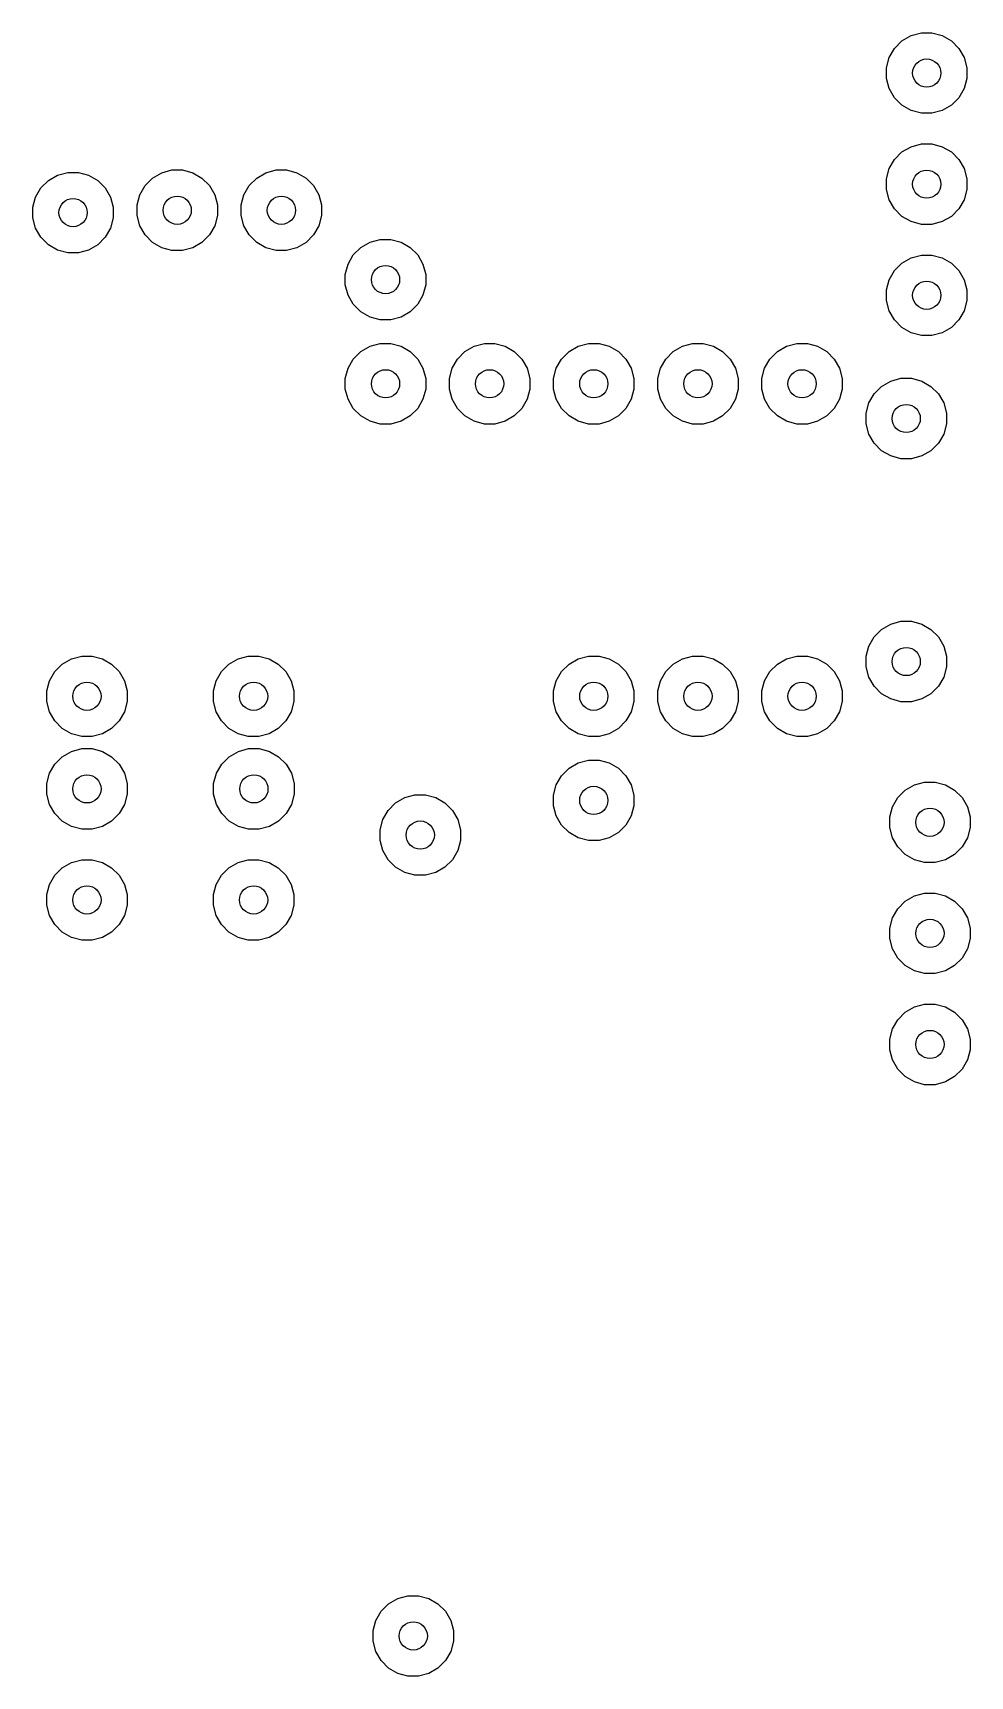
# Model space of a CAD drawing. Header units: inches. Extents: x 5.18 to 7.4, y -4.53 to -3.19.
# Drawn here: x 6.8621 to 7.1279, y -4.1902 to -3.7243 of the extents above; entities that cross this region are included whole.
import ezdxf

# ---------------------------------------------------------------- set-up
doc = ezdxf.new("R2010")
doc.units = ezdxf.units.IN
doc.header["$MEASUREMENT"] = 0
doc.layers.add('B.Cu', color=153, linetype='CONTINUOUS', true_color=0x4d7fc4)

msp = doc.modelspace()

# ---------------------------------------------------------------- linework, layer by layer
at = {"layer": 'B.Cu', "linetype": 'CONTINUOUS'}
for p, q in [((7.10644, -3.72871), (7.10856, -3.72658)), ((7.10856, -3.72658), (7.11116, -3.72508)), ((7.11116, -3.72508), (7.11406, -3.7243)), ((7.11406, -3.7243), (7.11707, -3.7243)), ((7.11707, -3.7243), (7.11997, -3.72508)), ((7.11997, -3.72508), (7.12257, -3.72658)), ((7.12257, -3.72658), (7.12469, -3.72871)), ((7.10416, -3.73421), (7.10494, -3.73131)), ((7.10494, -3.73131), (7.10644, -3.72871)), ((7.12469, -3.72871), (7.12619, -3.73131)), ((7.12619, -3.73131), (7.12697, -3.73421)), ((7.10416, -3.73721), (7.10416, -3.73421)), ((7.12697, -3.73421), (7.12697, -3.73721)), ((7.10494, -3.74011), (7.10416, -3.73721)), ((7.10644, -3.74271), (7.10494, -3.74011)), ((7.12619, -3.74011), (7.12469, -3.74271)), ((7.12697, -3.73721), (7.12619, -3.74011)), ((7.10856, -3.74483), (7.10644, -3.74271)), ((7.11116, -3.74633), (7.10856, -3.74483)), ((7.12257, -3.74483), (7.11997, -3.74633)), ((7.12469, -3.74271), (7.12257, -3.74483)), ((7.11406, -3.74711), (7.11116, -3.74633)), ((7.11707, -3.74711), (7.11406, -3.74711)), ((7.11997, -3.74633), (7.11707, -3.74711)), ((7.10644, -3.7602), (7.10856, -3.75808)), ((7.10856, -3.75808), (7.11116, -3.75658)), ((7.11116, -3.75658), (7.11406, -3.7558)), ((7.11406, -3.7558), (7.11707, -3.7558)), ((7.11707, -3.7558), (7.11997, -3.75658)), ((7.11997, -3.75658), (7.12257, -3.75808)), ((7.12257, -3.75808), (7.12469, -3.7602)), ((6.86914, -3.76463), (6.87204, -3.76385)), ((6.87204, -3.76385), (6.87504, -3.76385)), ((6.87504, -3.76385), (6.87794, -3.76463)), ((6.89607, -3.76546), (6.89867, -3.76396)), ((6.89867, -3.76396), (6.90157, -3.76318)), ((6.90157, -3.76318), (6.90457, -3.76318)), ((6.90457, -3.76318), (6.90747, -3.76396)), ((6.90747, -3.76396), (6.91007, -3.76546)), ((6.9256, -3.76546), (6.9282, -3.76396)), ((6.9282, -3.76396), (6.9311, -3.76318)), ((6.9311, -3.76318), (6.9341, -3.76318)), ((6.9341, -3.76318), (6.937, -3.76396)), ((6.937, -3.76396), (6.9396, -3.76546)), ((7.10416, -3.7657), (7.10494, -3.7628)), ((7.10494, -3.7628), (7.10644, -3.7602)), ((7.12469, -3.7602), (7.12619, -3.7628)), ((7.12619, -3.7628), (7.12697, -3.7657)), ((6.86292, -3.77086), (6.86442, -3.76826)), ((6.86442, -3.76826), (6.86654, -3.76613)), ((6.86654, -3.76613), (6.86914, -3.76463)), ((6.87794, -3.76463), (6.88054, -3.76613)), ((6.88054, -3.76613), (6.88267, -3.76826)), ((6.88267, -3.76826), (6.88417, -3.77086)), ((6.89245, -3.77019), (6.89395, -3.76759)), ((6.89395, -3.76759), (6.89607, -3.76546)), ((6.91007, -3.76546), (6.91219, -3.76759)), ((6.91219, -3.76759), (6.9137, -3.77019)), ((6.92197, -3.77019), (6.92348, -3.76759)), ((6.92348, -3.76759), (6.9256, -3.76546)), ((6.9396, -3.76546), (6.94172, -3.76759)), ((6.94172, -3.76759), (6.94322, -3.77019)), ((7.10416, -3.7687), (7.10416, -3.7657)), ((7.10494, -3.7716), (7.10416, -3.7687)), ((7.12697, -3.7687), (7.12619, -3.7716)), ((7.12697, -3.7657), (7.12697, -3.7687)), ((6.86214, -3.77375), (6.86292, -3.77086)), ((6.86214, -3.77676), (6.86214, -3.77375)), ((6.88417, -3.77086), (6.88495, -3.77375)), ((6.88495, -3.77375), (6.88495, -3.77676)), ((6.89167, -3.77309), (6.89245, -3.77019)), ((6.89167, -3.77609), (6.89167, -3.77309)), ((6.9137, -3.77019), (6.91447, -3.77309)), ((6.91447, -3.77309), (6.91447, -3.77609)), ((6.9212, -3.77309), (6.92197, -3.77019)), ((6.9212, -3.77609), (6.9212, -3.77309)), ((6.94322, -3.77019), (6.944, -3.77309)), ((6.944, -3.77309), (6.944, -3.77609)), ((7.10644, -3.7742), (7.10494, -3.7716)), ((7.12619, -3.7716), (7.12469, -3.7742)), ((6.86292, -3.77966), (6.86214, -3.77676)), ((6.88495, -3.77676), (6.88417, -3.77966)), ((6.89245, -3.77899), (6.89167, -3.77609)), ((6.91447, -3.77609), (6.9137, -3.77899)), ((6.92197, -3.77899), (6.9212, -3.77609)), ((6.944, -3.77609), (6.94322, -3.77899)), ((7.10856, -3.77633), (7.10644, -3.7742)), ((7.11116, -3.77783), (7.10856, -3.77633)), ((7.11406, -3.7786), (7.11116, -3.77783)), ((7.11997, -3.77783), (7.11707, -3.7786)), ((7.12257, -3.77633), (7.11997, -3.77783)), ((7.12469, -3.7742), (7.12257, -3.77633)), ((6.86442, -3.78226), (6.86292, -3.77966)), ((6.86654, -3.78438), (6.86442, -3.78226)), ((6.88267, -3.78226), (6.88054, -3.78438)), ((6.88417, -3.77966), (6.88267, -3.78226)), ((6.89395, -3.78159), (6.89245, -3.77899)), ((6.89607, -3.78371), (6.89395, -3.78159)), ((6.91219, -3.78159), (6.91007, -3.78371)), ((6.9137, -3.77899), (6.91219, -3.78159)), ((6.92348, -3.78159), (6.92197, -3.77899)), ((6.9256, -3.78371), (6.92348, -3.78159)), ((6.94172, -3.78159), (6.9396, -3.78371)), ((6.94322, -3.77899), (6.94172, -3.78159)), ((6.95773, -3.78365), (6.96063, -3.78287)), ((6.96063, -3.78287), (6.96363, -3.78287)), ((6.96363, -3.78287), (6.96653, -3.78365)), ((7.11707, -3.7786), (7.11406, -3.7786)), ((6.86914, -3.78588), (6.86654, -3.78438)), ((6.87204, -3.78666), (6.86914, -3.78588)), ((6.87504, -3.78666), (6.87204, -3.78666)), ((6.87794, -3.78588), (6.87504, -3.78666)), ((6.88054, -3.78438), (6.87794, -3.78588)), ((6.89867, -3.78521), (6.89607, -3.78371)), ((6.90157, -3.78599), (6.89867, -3.78521)), ((6.90457, -3.78599), (6.90157, -3.78599)), ((6.90747, -3.78521), (6.90457, -3.78599)), ((6.91007, -3.78371), (6.90747, -3.78521)), ((6.9282, -3.78521), (6.9256, -3.78371)), ((6.9311, -3.78599), (6.9282, -3.78521)), ((6.9341, -3.78599), (6.9311, -3.78599)), ((6.937, -3.78521), (6.9341, -3.78599)), ((6.9396, -3.78371), (6.937, -3.78521)), ((6.9515, -3.78987), (6.953, -3.78727)), ((6.953, -3.78727), (6.95513, -3.78515)), ((6.95513, -3.78515), (6.95773, -3.78365)), ((6.96653, -3.78365), (6.96913, -3.78515)), ((6.96913, -3.78515), (6.97125, -3.78727)), ((6.97125, -3.78727), (6.97275, -3.78987)), ((7.11116, -3.78807), (7.11406, -3.7873)), ((7.11406, -3.7873), (7.11707, -3.7873)), ((7.11707, -3.7873), (7.11997, -3.78807)), ((6.95072, -3.79277), (6.9515, -3.78987)), ((6.97275, -3.78987), (6.97353, -3.79277)), ((7.10494, -3.7943), (7.10644, -3.7917)), ((7.10644, -3.7917), (7.10856, -3.78957)), ((7.10856, -3.78957), (7.11116, -3.78807)), ((7.11997, -3.78807), (7.12257, -3.78957)), ((7.12257, -3.78957), (7.12469, -3.7917)), ((7.12469, -3.7917), (7.12619, -3.7943)), ((6.95072, -3.79577), (6.95072, -3.79277)), ((6.9515, -3.79867), (6.95072, -3.79577)), ((6.97353, -3.79577), (6.97275, -3.79867)), ((6.97353, -3.79277), (6.97353, -3.79577)), ((7.10416, -3.7972), (7.10494, -3.7943)), ((7.12619, -3.7943), (7.12697, -3.7972)), ((6.953, -3.80127), (6.9515, -3.79867)), ((6.95513, -3.8034), (6.953, -3.80127)), ((6.97125, -3.80127), (6.96913, -3.8034)), ((6.97275, -3.79867), (6.97125, -3.80127)), ((7.10416, -3.8002), (7.10416, -3.7972)), ((7.10494, -3.8031), (7.10416, -3.8002)), ((7.12697, -3.8002), (7.12619, -3.8031)), ((7.12697, -3.7972), (7.12697, -3.8002)), ((6.95773, -3.8049), (6.95513, -3.8034)), ((6.96063, -3.80567), (6.95773, -3.8049)), ((6.96363, -3.80567), (6.96063, -3.80567)), ((6.96653, -3.8049), (6.96363, -3.80567)), ((6.96913, -3.8034), (6.96653, -3.8049)), ((7.10644, -3.8057), (7.10494, -3.8031)), ((7.10856, -3.80782), (7.10644, -3.8057)), ((7.12469, -3.8057), (7.12257, -3.80782)), ((7.12619, -3.8031), (7.12469, -3.8057)), ((7.11116, -3.80932), (7.10856, -3.80782)), ((7.11406, -3.8101), (7.11116, -3.80932)), ((7.11707, -3.8101), (7.11406, -3.8101)), ((7.11997, -3.80932), (7.11707, -3.8101)), ((7.12257, -3.80782), (7.11997, -3.80932)), ((6.953, -3.8168), (6.95513, -3.81468)), ((6.95513, -3.81468), (6.95773, -3.81317)), ((6.95773, -3.81317), (6.96063, -3.8124)), ((6.96063, -3.8124), (6.96363, -3.8124)), ((6.96363, -3.8124), (6.96653, -3.81317)), ((6.96653, -3.81317), (6.96913, -3.81468)), ((6.96913, -3.81468), (6.97125, -3.8168)), ((6.98253, -3.8168), (6.98465, -3.81468)), ((6.98465, -3.81468), (6.98725, -3.81317)), ((6.98725, -3.81317), (6.99015, -3.8124)), ((6.99015, -3.8124), (6.99315, -3.8124)), ((6.99315, -3.8124), (6.99605, -3.81317)), ((6.99605, -3.81317), (6.99865, -3.81468)), ((6.99865, -3.81468), (7.00078, -3.8168)), ((7.01206, -3.8168), (7.01418, -3.81468)), ((7.01418, -3.81468), (7.01678, -3.81317)), ((7.01678, -3.81317), (7.01968, -3.8124)), ((7.01968, -3.8124), (7.02268, -3.8124)), ((7.02268, -3.8124), (7.02558, -3.81317)), ((7.02558, -3.81317), (7.02818, -3.81468)), ((7.02818, -3.81468), (7.0303, -3.8168)), ((7.04159, -3.8168), (7.04371, -3.81468)), ((7.04371, -3.81468), (7.04631, -3.81317)), ((7.04631, -3.81317), (7.04921, -3.8124)), ((7.04921, -3.8124), (7.05221, -3.8124)), ((7.05221, -3.8124), (7.05511, -3.81317)), ((7.05511, -3.81317), (7.05771, -3.81468)), ((7.05771, -3.81468), (7.05983, -3.8168)), ((7.07111, -3.8168), (7.07324, -3.81468)), ((7.07324, -3.81468), (7.07584, -3.81317)), ((7.07584, -3.81317), (7.07874, -3.8124)), ((7.07874, -3.8124), (7.08174, -3.8124)), ((7.08174, -3.8124), (7.08464, -3.81317)), ((7.08464, -3.81317), (7.08724, -3.81468)), ((7.08724, -3.81468), (7.08936, -3.8168)), ((6.95072, -3.8223), (6.9515, -3.8194)), ((6.9515, -3.8194), (6.953, -3.8168)), ((6.97125, -3.8168), (6.97275, -3.8194)), ((6.97275, -3.8194), (6.97353, -3.8223)), ((6.98025, -3.8223), (6.98103, -3.8194)), ((6.98103, -3.8194), (6.98253, -3.8168)), ((7.00078, -3.8168), (7.00228, -3.8194)), ((7.00228, -3.8194), (7.00306, -3.8223)), ((7.00978, -3.8223), (7.01056, -3.8194)), ((7.01056, -3.8194), (7.01206, -3.8168)), ((7.0303, -3.8168), (7.03181, -3.8194)), ((7.03181, -3.8194), (7.03258, -3.8223)), ((7.03931, -3.8223), (7.04008, -3.8194)), ((7.04008, -3.8194), (7.04159, -3.8168)), ((7.05983, -3.8168), (7.06133, -3.8194)), ((7.06133, -3.8194), (7.06211, -3.8223)), ((7.06883, -3.8223), (7.06961, -3.8194)), ((7.06961, -3.8194), (7.07111, -3.8168)), ((7.08936, -3.8168), (7.09086, -3.8194)), ((7.09086, -3.8194), (7.09164, -3.8223)), ((6.95072, -3.8253), (6.95072, -3.8223)), ((6.97353, -3.8223), (6.97353, -3.8253)), ((6.98025, -3.8253), (6.98025, -3.8223)), ((7.00306, -3.8223), (7.00306, -3.8253)), ((7.00978, -3.8253), (7.00978, -3.8223)), ((7.03258, -3.8223), (7.03258, -3.8253)), ((7.03931, -3.8253), (7.03931, -3.8223)), ((7.06211, -3.8223), (7.06211, -3.8253)), ((7.06883, -3.8253), (7.06883, -3.8223)), ((7.09164, -3.8223), (7.09164, -3.8253)), ((7.10064, -3.82664), (7.10276, -3.82452)), ((7.10276, -3.82452), (7.10536, -3.82302)), ((7.10536, -3.82302), (7.10826, -3.82224)), ((7.10826, -3.82224), (7.11127, -3.82224)), ((7.11127, -3.82224), (7.11416, -3.82302)), ((7.11416, -3.82302), (7.11676, -3.82452)), ((7.11676, -3.82452), (7.11889, -3.82664)), ((6.9515, -3.8282), (6.95072, -3.8253)), ((6.953, -3.8308), (6.9515, -3.8282)), ((6.97275, -3.8282), (6.97125, -3.8308)), ((6.97353, -3.8253), (6.97275, -3.8282)), ((6.98103, -3.8282), (6.98025, -3.8253)), ((6.98253, -3.8308), (6.98103, -3.8282)), ((7.00228, -3.8282), (7.00078, -3.8308)), ((7.00306, -3.8253), (7.00228, -3.8282)), ((7.01056, -3.8282), (7.00978, -3.8253)), ((7.01206, -3.8308), (7.01056, -3.8282)), ((7.03181, -3.8282), (7.0303, -3.8308)), ((7.03258, -3.8253), (7.03181, -3.8282)), ((7.04008, -3.8282), (7.03931, -3.8253)), ((7.04159, -3.8308), (7.04008, -3.8282)), ((7.06133, -3.8282), (7.05983, -3.8308)), ((7.06211, -3.8253), (7.06133, -3.8282)), ((7.06961, -3.8282), (7.06883, -3.8253)), ((7.07111, -3.8308), (7.06961, -3.8282)), ((7.09086, -3.8282), (7.08936, -3.8308)), ((7.09164, -3.8253), (7.09086, -3.8282)), ((7.09836, -3.83214), (7.09914, -3.82924)), ((7.09914, -3.82924), (7.10064, -3.82664)), ((7.11889, -3.82664), (7.12039, -3.82924)), ((7.12039, -3.82924), (7.12117, -3.83214)), ((6.95513, -3.83292), (6.953, -3.8308)), ((6.95773, -3.83442), (6.95513, -3.83292)), ((6.96913, -3.83292), (6.96653, -3.83442)), ((6.97125, -3.8308), (6.96913, -3.83292)), ((6.98465, -3.83292), (6.98253, -3.8308)), ((6.98725, -3.83442), (6.98465, -3.83292)), ((6.99865, -3.83292), (6.99605, -3.83442)), ((7.00078, -3.8308), (6.99865, -3.83292)), ((7.01418, -3.83292), (7.01206, -3.8308)), ((7.01678, -3.83442), (7.01418, -3.83292)), ((7.02818, -3.83292), (7.02558, -3.83442)), ((7.0303, -3.8308), (7.02818, -3.83292)), ((7.04371, -3.83292), (7.04159, -3.8308)), ((7.04631, -3.83442), (7.04371, -3.83292)), ((7.05771, -3.83292), (7.05511, -3.83442)), ((7.05983, -3.8308), (7.05771, -3.83292)), ((7.07324, -3.83292), (7.07111, -3.8308)), ((7.07584, -3.83442), (7.07324, -3.83292)), ((7.08724, -3.83292), (7.08464, -3.83442)), ((7.08936, -3.8308), (7.08724, -3.83292)), ((7.09836, -3.83514), (7.09836, -3.83214)), ((7.12117, -3.83214), (7.12117, -3.83514)), ((6.96063, -3.8352), (6.95773, -3.83442)), ((6.96363, -3.8352), (6.96063, -3.8352)), ((6.96653, -3.83442), (6.96363, -3.8352)), ((6.99015, -3.8352), (6.98725, -3.83442)), ((6.99315, -3.8352), (6.99015, -3.8352)), ((6.99605, -3.83442), (6.99315, -3.8352)), ((7.01968, -3.8352), (7.01678, -3.83442)), ((7.02268, -3.8352), (7.01968, -3.8352)), ((7.02558, -3.83442), (7.02268, -3.8352)), ((7.04921, -3.8352), (7.04631, -3.83442)), ((7.05221, -3.8352), (7.04921, -3.8352)), ((7.05511, -3.83442), (7.05221, -3.8352)), ((7.07874, -3.8352), (7.07584, -3.83442)), ((7.08174, -3.8352), (7.07874, -3.8352)), ((7.08464, -3.83442), (7.08174, -3.8352)), ((7.09914, -3.83804), (7.09836, -3.83514)), ((7.10064, -3.84064), (7.09914, -3.83804)), ((7.12039, -3.83804), (7.11889, -3.84064)), ((7.12117, -3.83514), (7.12039, -3.83804)), ((7.10276, -3.84277), (7.10064, -3.84064)), ((7.10536, -3.84427), (7.10276, -3.84277)), ((7.11676, -3.84277), (7.11416, -3.84427)), ((7.11889, -3.84064), (7.11676, -3.84277)), ((7.10826, -3.84504), (7.10536, -3.84427)), ((7.11127, -3.84504), (7.10826, -3.84504)), ((7.11416, -3.84427), (7.11127, -3.84504)), ((7.10064, -3.89554), (7.10276, -3.89342)), ((7.10276, -3.89342), (7.10536, -3.89191)), ((7.10536, -3.89191), (7.10826, -3.89114)), ((7.10826, -3.89114), (7.11127, -3.89114)), ((7.11127, -3.89114), (7.11416, -3.89191)), ((7.11416, -3.89191), (7.11676, -3.89342)), ((7.11676, -3.89342), (7.11889, -3.89554)), ((7.09836, -3.90104), (7.09914, -3.89814)), ((7.09914, -3.89814), (7.10064, -3.89554)), ((7.11889, -3.89554), (7.12039, -3.89814)), ((7.12039, -3.89814), (7.12117, -3.90104)), ((6.86836, -3.90538), (6.87048, -3.90326)), ((6.87048, -3.90326), (6.87308, -3.90176)), ((6.87308, -3.90176), (6.87598, -3.90098)), ((6.87598, -3.90098), (6.87898, -3.90098)), ((6.87898, -3.90098), (6.88188, -3.90176)), ((6.88188, -3.90176), (6.88448, -3.90326)), ((6.88448, -3.90326), (6.8866, -3.90538)), ((6.9156, -3.90538), (6.91772, -3.90326)), ((6.91772, -3.90326), (6.92032, -3.90176)), ((6.92032, -3.90176), (6.92322, -3.90098)), ((6.92322, -3.90098), (6.92623, -3.90098)), ((6.92623, -3.90098), (6.92913, -3.90176)), ((6.92913, -3.90176), (6.93173, -3.90326)), ((6.93173, -3.90326), (6.93385, -3.90538)), ((7.01206, -3.90538), (7.01418, -3.90326)), ((7.01418, -3.90326), (7.01678, -3.90176)), ((7.01678, -3.90176), (7.01968, -3.90098)), ((7.01968, -3.90098), (7.02268, -3.90098)), ((7.02268, -3.90098), (7.02558, -3.90176)), ((7.02558, -3.90176), (7.02818, -3.90326)), ((7.02818, -3.90326), (7.0303, -3.90538)), ((7.04159, -3.90538), (7.04371, -3.90326)), ((7.04371, -3.90326), (7.04631, -3.90176)), ((7.04631, -3.90176), (7.04921, -3.90098)), ((7.04921, -3.90098), (7.05221, -3.90098)), ((7.05221, -3.90098), (7.05511, -3.90176)), ((7.05511, -3.90176), (7.05771, -3.90326)), ((7.05771, -3.90326), (7.05983, -3.90538)), ((7.07111, -3.90538), (7.07324, -3.90326)), ((7.07324, -3.90326), (7.07584, -3.90176)), ((7.07584, -3.90176), (7.07874, -3.90098)), ((7.07874, -3.90098), (7.08174, -3.90098)), ((7.08174, -3.90098), (7.08464, -3.90176)), ((7.08464, -3.90176), (7.08724, -3.90326)), ((7.08724, -3.90326), (7.08936, -3.90538)), ((7.09836, -3.90404), (7.09836, -3.90104)), ((7.09914, -3.90694), (7.09836, -3.90404)), ((7.12117, -3.90404), (7.12039, -3.90694)), ((7.12117, -3.90104), (7.12117, -3.90404)), ((6.86608, -3.91088), (6.86686, -3.90798)), ((6.86686, -3.90798), (6.86836, -3.90538)), ((6.8866, -3.90538), (6.88811, -3.90798)), ((6.88811, -3.90798), (6.88888, -3.91088)), ((6.91332, -3.91088), (6.9141, -3.90798)), ((6.9141, -3.90798), (6.9156, -3.90538)), ((6.93385, -3.90538), (6.93535, -3.90798)), ((6.93535, -3.90798), (6.93613, -3.91088)), ((7.00978, -3.91088), (7.01056, -3.90798)), ((7.01056, -3.90798), (7.01206, -3.90538)), ((7.0303, -3.90538), (7.03181, -3.90798)), ((7.03181, -3.90798), (7.03258, -3.91088)), ((7.03931, -3.91088), (7.04008, -3.90798)), ((7.04008, -3.90798), (7.04159, -3.90538)), ((7.05983, -3.90538), (7.06133, -3.90798)), ((7.06133, -3.90798), (7.06211, -3.91088)), ((7.06883, -3.91088), (7.06961, -3.90798)), ((7.06961, -3.90798), (7.07111, -3.90538)), ((7.08936, -3.90538), (7.09086, -3.90798)), ((7.09086, -3.90798), (7.09164, -3.91088)), ((7.10064, -3.90954), (7.09914, -3.90694)), ((7.12039, -3.90694), (7.11889, -3.90954)), ((6.86608, -3.91388), (6.86608, -3.91088)), ((6.88888, -3.91088), (6.88888, -3.91388)), ((6.91332, -3.91388), (6.91332, -3.91088)), ((6.93613, -3.91088), (6.93613, -3.91388)), ((7.00978, -3.91388), (7.00978, -3.91088)), ((7.03258, -3.91088), (7.03258, -3.91388)), ((7.03931, -3.91388), (7.03931, -3.91088)), ((7.06211, -3.91088), (7.06211, -3.91388)), ((7.06883, -3.91388), (7.06883, -3.91088)), ((7.09164, -3.91088), (7.09164, -3.91388)), ((7.10276, -3.91166), (7.10064, -3.90954)), ((7.10536, -3.91316), (7.10276, -3.91166)), ((7.10826, -3.91394), (7.10536, -3.91316)), ((7.11416, -3.91316), (7.11127, -3.91394)), ((7.11676, -3.91166), (7.11416, -3.91316)), ((7.11889, -3.90954), (7.11676, -3.91166)), ((6.86686, -3.91678), (6.86608, -3.91388)), ((6.86836, -3.91938), (6.86686, -3.91678)), ((6.88811, -3.91678), (6.8866, -3.91938)), ((6.88888, -3.91388), (6.88811, -3.91678)), ((6.9141, -3.91678), (6.91332, -3.91388)), ((6.9156, -3.91938), (6.9141, -3.91678)), ((6.93535, -3.91678), (6.93385, -3.91938)), ((6.93613, -3.91388), (6.93535, -3.91678)), ((7.01056, -3.91678), (7.00978, -3.91388)), ((7.01206, -3.91938), (7.01056, -3.91678)), ((7.03181, -3.91678), (7.0303, -3.91938)), ((7.03258, -3.91388), (7.03181, -3.91678)), ((7.04008, -3.91678), (7.03931, -3.91388)), ((7.04159, -3.91938), (7.04008, -3.91678)), ((7.06133, -3.91678), (7.05983, -3.91938)), ((7.06211, -3.91388), (7.06133, -3.91678)), ((7.06961, -3.91678), (7.06883, -3.91388)), ((7.07111, -3.91938), (7.06961, -3.91678)), ((7.09086, -3.91678), (7.08936, -3.91938)), ((7.09164, -3.91388), (7.09086, -3.91678)), ((7.11127, -3.91394), (7.10826, -3.91394)), ((6.87048, -3.92151), (6.86836, -3.91938)), ((6.87308, -3.92301), (6.87048, -3.92151)), ((6.88448, -3.92151), (6.88188, -3.92301)), ((6.8866, -3.91938), (6.88448, -3.92151)), ((6.91772, -3.92151), (6.9156, -3.91938)), ((6.92032, -3.92301), (6.91772, -3.92151)), ((6.93173, -3.92151), (6.92913, -3.92301)), ((6.93385, -3.91938), (6.93173, -3.92151)), ((7.01418, -3.92151), (7.01206, -3.91938)), ((7.01678, -3.92301), (7.01418, -3.92151)), ((7.02818, -3.92151), (7.02558, -3.92301)), ((7.0303, -3.91938), (7.02818, -3.92151)), ((7.04371, -3.92151), (7.04159, -3.91938)), ((7.04631, -3.92301), (7.04371, -3.92151)), ((7.05771, -3.92151), (7.05511, -3.92301)), ((7.05983, -3.91938), (7.05771, -3.92151)), ((7.07324, -3.92151), (7.07111, -3.91938)), ((7.07584, -3.92301), (7.07324, -3.92151)), ((7.08724, -3.92151), (7.08464, -3.92301)), ((7.08936, -3.91938), (7.08724, -3.92151)), ((6.87598, -3.92378), (6.87308, -3.92301)), ((6.87308, -3.92802), (6.87598, -3.92724)), ((6.87898, -3.92378), (6.87598, -3.92378)), ((6.87598, -3.92724), (6.87898, -3.92724)), ((6.88188, -3.92301), (6.87898, -3.92378)), ((6.87898, -3.92724), (6.88188, -3.92802)), ((6.92322, -3.92378), (6.92032, -3.92301)), ((6.9204, -3.92802), (6.9233, -3.92724)), ((6.92623, -3.92378), (6.92322, -3.92378)), ((6.9233, -3.92724), (6.9263, -3.92724)), ((6.92913, -3.92301), (6.92623, -3.92378)), ((6.9263, -3.92724), (6.9292, -3.92802)), ((7.01968, -3.92378), (7.01678, -3.92301)), ((7.02268, -3.92378), (7.01968, -3.92378)), ((7.02558, -3.92301), (7.02268, -3.92378)), ((7.04921, -3.92378), (7.04631, -3.92301)), ((7.05221, -3.92378), (7.04921, -3.92378)), ((7.05511, -3.92301), (7.05221, -3.92378)), ((7.07874, -3.92378), (7.07584, -3.92301)), ((7.08174, -3.92378), (7.07874, -3.92378)), ((7.08464, -3.92301), (7.08174, -3.92378)), ((6.86686, -3.93424), (6.86836, -3.93164)), ((6.86836, -3.93164), (6.87048, -3.92952)), ((6.87048, -3.92952), (6.87308, -3.92802)), ((6.88188, -3.92802), (6.88448, -3.92952)), ((6.88448, -3.92952), (6.8866, -3.93164)), ((6.8866, -3.93164), (6.88811, -3.93424)), ((6.91418, -3.93424), (6.91568, -3.93164)), ((6.91568, -3.93164), (6.9178, -3.92952)), ((6.9178, -3.92952), (6.9204, -3.92802)), ((6.9292, -3.92802), (6.9318, -3.92952)), ((6.9318, -3.92952), (6.93393, -3.93164)), ((6.93393, -3.93164), (6.93543, -3.93424)), ((7.01418, -3.93279), (7.01678, -3.93128)), ((7.01678, -3.93128), (7.01968, -3.93051)), ((7.01968, -3.93051), (7.02268, -3.93051)), ((7.02268, -3.93051), (7.02558, -3.93128)), ((7.02558, -3.93128), (7.02818, -3.93279)), ((6.86608, -3.93714), (6.86686, -3.93424)), ((6.88811, -3.93424), (6.88888, -3.93714)), ((6.9134, -3.93714), (6.91418, -3.93424)), ((6.93543, -3.93424), (6.93621, -3.93714)), ((7.01056, -3.93751), (7.01206, -3.93491)), ((7.01206, -3.93491), (7.01418, -3.93279)), ((7.02818, -3.93279), (7.0303, -3.93491)), ((7.0303, -3.93491), (7.03181, -3.93751)), ((7.11208, -3.93749), (7.11498, -3.93672)), ((7.11498, -3.93672), (7.11798, -3.93672)), ((7.11798, -3.93672), (7.12088, -3.93749)), ((6.86608, -3.94014), (6.86608, -3.93714)), ((6.86686, -3.94304), (6.86608, -3.94014)), ((6.88888, -3.94014), (6.88811, -3.94304)), ((6.88888, -3.93714), (6.88888, -3.94014)), ((6.9134, -3.94014), (6.9134, -3.93714)), ((6.91418, -3.94304), (6.9134, -3.94014)), ((6.93621, -3.94014), (6.93543, -3.94304)), ((6.93621, -3.93714), (6.93621, -3.94014)), ((6.96497, -3.94263), (6.96757, -3.94113)), ((6.96757, -3.94113), (6.97047, -3.94035)), ((6.97047, -3.94035), (6.97347, -3.94035)), ((6.97347, -3.94035), (6.97637, -3.94113)), ((6.97637, -3.94113), (6.97897, -3.94263)), ((7.00978, -3.94041), (7.01056, -3.93751)), ((7.00978, -3.94341), (7.00978, -3.94041)), ((7.03181, -3.93751), (7.03258, -3.94041)), ((7.03258, -3.94041), (7.03258, -3.94341)), ((7.10586, -3.94372), (7.10736, -3.94112)), ((7.10736, -3.94112), (7.10948, -3.93899)), ((7.10948, -3.93899), (7.11208, -3.93749)), ((7.12088, -3.93749), (7.12348, -3.93899)), ((7.12348, -3.93899), (7.12561, -3.94112)), ((7.12561, -3.94112), (7.12711, -3.94372)), ((6.86836, -3.94564), (6.86686, -3.94304)), ((6.87048, -3.94777), (6.86836, -3.94564)), ((6.8866, -3.94564), (6.88448, -3.94777)), ((6.88811, -3.94304), (6.8866, -3.94564)), ((6.91568, -3.94564), (6.91418, -3.94304)), ((6.9178, -3.94777), (6.91568, -3.94564)), ((6.93393, -3.94564), (6.9318, -3.94777)), ((6.93543, -3.94304), (6.93393, -3.94564)), ((6.96134, -3.94735), (6.96285, -3.94475)), ((6.96285, -3.94475), (6.96497, -3.94263)), ((6.97897, -3.94263), (6.98109, -3.94475)), ((6.98109, -3.94475), (6.98259, -3.94735)), ((7.01056, -3.94631), (7.00978, -3.94341)), ((7.03258, -3.94341), (7.03181, -3.94631)), ((7.10508, -3.94662), (7.10586, -3.94372)), ((7.12711, -3.94372), (7.12789, -3.94662)), ((6.87308, -3.94927), (6.87048, -3.94777)), ((6.87598, -3.95004), (6.87308, -3.94927)), ((6.87898, -3.95004), (6.87598, -3.95004)), ((6.88188, -3.94927), (6.87898, -3.95004)), ((6.88448, -3.94777), (6.88188, -3.94927)), ((6.9204, -3.94927), (6.9178, -3.94777)), ((6.9233, -3.95004), (6.9204, -3.94927)), ((6.9263, -3.95004), (6.9233, -3.95004)), ((6.9292, -3.94927), (6.9263, -3.95004)), ((6.9318, -3.94777), (6.9292, -3.94927)), ((6.96057, -3.95025), (6.96134, -3.94735)), ((6.96057, -3.95325), (6.96057, -3.95025)), ((6.98259, -3.94735), (6.98337, -3.95025)), ((6.98337, -3.95025), (6.98337, -3.95325)), ((7.01206, -3.94891), (7.01056, -3.94631)), ((7.01418, -3.95103), (7.01206, -3.94891)), ((7.0303, -3.94891), (7.02818, -3.95103)), ((7.03181, -3.94631), (7.0303, -3.94891)), ((7.10508, -3.94962), (7.10508, -3.94662)), ((7.10586, -3.95252), (7.10508, -3.94962)), ((7.12789, -3.94962), (7.12711, -3.95252)), ((7.12789, -3.94662), (7.12789, -3.94962)), ((6.96134, -3.95615), (6.96057, -3.95325)), ((6.98337, -3.95325), (6.98259, -3.95615)), ((7.01678, -3.95253), (7.01418, -3.95103)), ((7.01968, -3.95331), (7.01678, -3.95253)), ((7.02268, -3.95331), (7.01968, -3.95331)), ((7.02558, -3.95253), (7.02268, -3.95331)), ((7.02818, -3.95103), (7.02558, -3.95253)), ((7.10736, -3.95512), (7.10586, -3.95252)), ((7.10948, -3.95724), (7.10736, -3.95512)), ((7.12561, -3.95512), (7.12348, -3.95724)), ((7.12711, -3.95252), (7.12561, -3.95512)), ((6.87048, -3.96101), (6.87308, -3.95951)), ((6.87308, -3.95951), (6.87598, -3.95874)), ((6.87598, -3.95874), (6.87898, -3.95874)), ((6.87898, -3.95874), (6.88188, -3.95951)), ((6.88188, -3.95951), (6.88448, -3.96101)), ((6.91772, -3.96101), (6.92032, -3.95951)), ((6.92032, -3.95951), (6.92322, -3.95874)), ((6.92322, -3.95874), (6.92623, -3.95874)), ((6.92623, -3.95874), (6.92913, -3.95951)), ((6.92913, -3.95951), (6.93173, -3.96101)), ((6.96285, -3.95875), (6.96134, -3.95615)), ((6.96497, -3.96088), (6.96285, -3.95875)), ((6.98109, -3.95875), (6.97897, -3.96088)), ((6.98259, -3.95615), (6.98109, -3.95875)), ((7.11208, -3.95874), (7.10948, -3.95724)), ((7.11498, -3.95952), (7.11208, -3.95874)), ((7.11798, -3.95952), (7.11498, -3.95952)), ((7.12088, -3.95874), (7.11798, -3.95952)), ((7.12348, -3.95724), (7.12088, -3.95874)), ((6.86686, -3.96574), (6.86836, -3.96314)), ((6.86836, -3.96314), (6.87048, -3.96101)), ((6.88448, -3.96101), (6.8866, -3.96314)), ((6.8866, -3.96314), (6.88811, -3.96574)), ((6.9141, -3.96574), (6.9156, -3.96314)), ((6.9156, -3.96314), (6.91772, -3.96101)), ((6.93173, -3.96101), (6.93385, -3.96314)), ((6.93385, -3.96314), (6.93535, -3.96574)), ((6.96757, -3.96238), (6.96497, -3.96088)), ((6.97047, -3.96315), (6.96757, -3.96238)), ((6.97347, -3.96315), (6.97047, -3.96315)), ((6.97637, -3.96238), (6.97347, -3.96315)), ((6.97897, -3.96088), (6.97637, -3.96238)), ((6.86608, -3.96864), (6.86686, -3.96574)), ((6.86608, -3.97164), (6.86608, -3.96864)), ((6.88811, -3.96574), (6.88888, -3.96864)), ((6.88888, -3.96864), (6.88888, -3.97164)), ((6.91332, -3.96864), (6.9141, -3.96574)), ((6.91332, -3.97164), (6.91332, -3.96864)), ((6.93535, -3.96574), (6.93613, -3.96864)), ((6.93613, -3.96864), (6.93613, -3.97164)), ((7.10948, -3.97049), (7.11208, -3.96899)), ((7.11208, -3.96899), (7.11498, -3.96821)), ((7.11498, -3.96821), (7.11798, -3.96821)), ((7.11798, -3.96821), (7.12088, -3.96899)), ((7.12088, -3.96899), (7.12348, -3.97049)), ((6.86686, -3.97454), (6.86608, -3.97164)), ((6.88888, -3.97164), (6.88811, -3.97454)), ((6.9141, -3.97454), (6.91332, -3.97164)), ((6.93613, -3.97164), (6.93535, -3.97454)), ((7.10586, -3.97521), (7.10736, -3.97261)), ((7.10736, -3.97261), (7.10948, -3.97049)), ((7.12348, -3.97049), (7.12561, -3.97261)), ((7.12561, -3.97261), (7.12711, -3.97521)), ((6.86836, -3.97714), (6.86686, -3.97454)), ((6.87048, -3.97926), (6.86836, -3.97714)), ((6.8866, -3.97714), (6.88448, -3.97926)), ((6.88811, -3.97454), (6.8866, -3.97714)), ((6.9156, -3.97714), (6.9141, -3.97454)), ((6.91772, -3.97926), (6.9156, -3.97714)), ((6.93385, -3.97714), (6.93173, -3.97926)), ((6.93535, -3.97454), (6.93385, -3.97714)), ((7.10508, -3.97811), (7.10586, -3.97521)), ((7.10508, -3.98111), (7.10508, -3.97811)), ((7.12711, -3.97521), (7.12789, -3.97811)), ((7.12789, -3.97811), (7.12789, -3.98111)), ((6.87308, -3.98076), (6.87048, -3.97926)), ((6.87598, -3.98154), (6.87308, -3.98076)), ((6.87898, -3.98154), (6.87598, -3.98154)), ((6.88188, -3.98076), (6.87898, -3.98154)), ((6.88448, -3.97926), (6.88188, -3.98076)), ((6.92032, -3.98076), (6.91772, -3.97926)), ((6.92322, -3.98154), (6.92032, -3.98076)), ((6.92623, -3.98154), (6.92322, -3.98154)), ((6.92913, -3.98076), (6.92623, -3.98154)), ((6.93173, -3.97926), (6.92913, -3.98076)), ((7.10586, -3.98401), (7.10508, -3.98111)), ((7.12789, -3.98111), (7.12711, -3.98401)), ((7.10736, -3.98661), (7.10586, -3.98401)), ((7.10948, -3.98874), (7.10736, -3.98661)), ((7.12561, -3.98661), (7.12348, -3.98874)), ((7.12711, -3.98401), (7.12561, -3.98661)), ((7.11208, -3.99024), (7.10948, -3.98874)), ((7.11498, -3.99101), (7.11208, -3.99024)), ((7.11798, -3.99101), (7.11498, -3.99101)), ((7.12088, -3.99024), (7.11798, -3.99101)), ((7.12348, -3.98874), (7.12088, -3.99024)), ((7.10736, -4.00411), (7.10948, -4.00199)), ((7.10948, -4.00199), (7.11208, -4.00048)), ((7.11208, -4.00048), (7.11498, -3.99971)), ((7.11498, -3.99971), (7.11798, -3.99971)), ((7.11798, -3.99971), (7.12088, -4.00048)), ((7.12088, -4.00048), (7.12348, -4.00199)), ((7.12348, -4.00199), (7.12561, -4.00411)), ((7.10586, -4.00671), (7.10736, -4.00411)), ((7.12561, -4.00411), (7.12711, -4.00671)), ((7.10508, -4.00961), (7.10586, -4.00671)), ((7.10508, -4.01261), (7.10508, -4.00961)), ((7.12711, -4.00671), (7.12789, -4.00961)), ((7.12789, -4.00961), (7.12789, -4.01261)), ((7.10586, -4.01551), (7.10508, -4.01261)), ((7.10736, -4.01811), (7.10586, -4.01551)), ((7.12711, -4.01551), (7.12561, -4.01811)), ((7.12789, -4.01261), (7.12711, -4.01551)), ((7.10948, -4.02023), (7.10736, -4.01811)), ((7.11208, -4.02173), (7.10948, -4.02023)), ((7.12348, -4.02023), (7.12088, -4.02173)), ((7.12561, -4.01811), (7.12348, -4.02023)), ((7.11498, -4.02251), (7.11208, -4.02173)), ((7.11798, -4.02251), (7.11498, -4.02251)), ((7.12088, -4.02173), (7.11798, -4.02251)), ((6.96088, -4.1718), (6.963, -4.16968)), ((6.963, -4.16968), (6.9656, -4.16817)), ((6.9656, -4.16817), (6.9685, -4.1674)), ((6.9685, -4.1674), (6.9715, -4.1674)), ((6.9715, -4.1674), (6.9744, -4.16817)), ((6.9744, -4.16817), (6.977, -4.16968)), ((6.977, -4.16968), (6.97912, -4.1718)), ((6.9586, -4.1773), (6.95938, -4.1744)), ((6.95938, -4.1744), (6.96088, -4.1718)), ((6.97912, -4.1718), (6.98062, -4.1744)), ((6.98062, -4.1744), (6.9814, -4.1773)), ((6.9586, -4.1803), (6.9586, -4.1773)), ((6.9814, -4.1773), (6.9814, -4.1803)), ((6.95938, -4.1832), (6.9586, -4.1803)), ((6.96088, -4.1858), (6.95938, -4.1832)), ((6.98062, -4.1832), (6.97912, -4.1858)), ((6.9814, -4.1803), (6.98062, -4.1832)), ((6.963, -4.18792), (6.96088, -4.1858)), ((6.9656, -4.18942), (6.963, -4.18792)), ((6.977, -4.18792), (6.9744, -4.18942)), ((6.97912, -4.1858), (6.977, -4.18792)), ((6.9685, -4.1902), (6.9656, -4.18942)), ((6.9715, -4.1902), (6.9685, -4.1902)), ((6.9744, -4.18942), (6.9715, -4.1902))]:
    msp.add_line(p, q, dxfattribs=at)
at = {"layer": 'B.Cu'}
for centre in [(7.11557, -3.73571), (7.11557, -3.7672), (6.87354, -3.77526), (6.90307, -3.77459), (6.9326, -3.77459), (6.96213, -3.79427), (7.11557, -3.7987), (6.96213, -3.8238), (6.99165, -3.8238), (7.02118, -3.8238), (7.05071, -3.8238), (7.08024, -3.8238), (7.10976, -3.83364), (7.10976, -3.90254), (6.87748, -3.91238), (6.92472, -3.91238), (7.02118, -3.91238), (7.05071, -3.91238), (7.08024, -3.91238), (6.87748, -3.93864), (6.9248, -3.93864), (7.02118, -3.94191), (7.11648, -3.94812), (6.97197, -3.95175), (6.87748, -3.97014), (6.92472, -3.97014), (7.11648, -3.97961), (7.11648, -4.01111), (6.97, -4.1788)]:
    msp.add_circle(centre, 0.004, dxfattribs=at)

doc.saveas('drawing.dxf')
